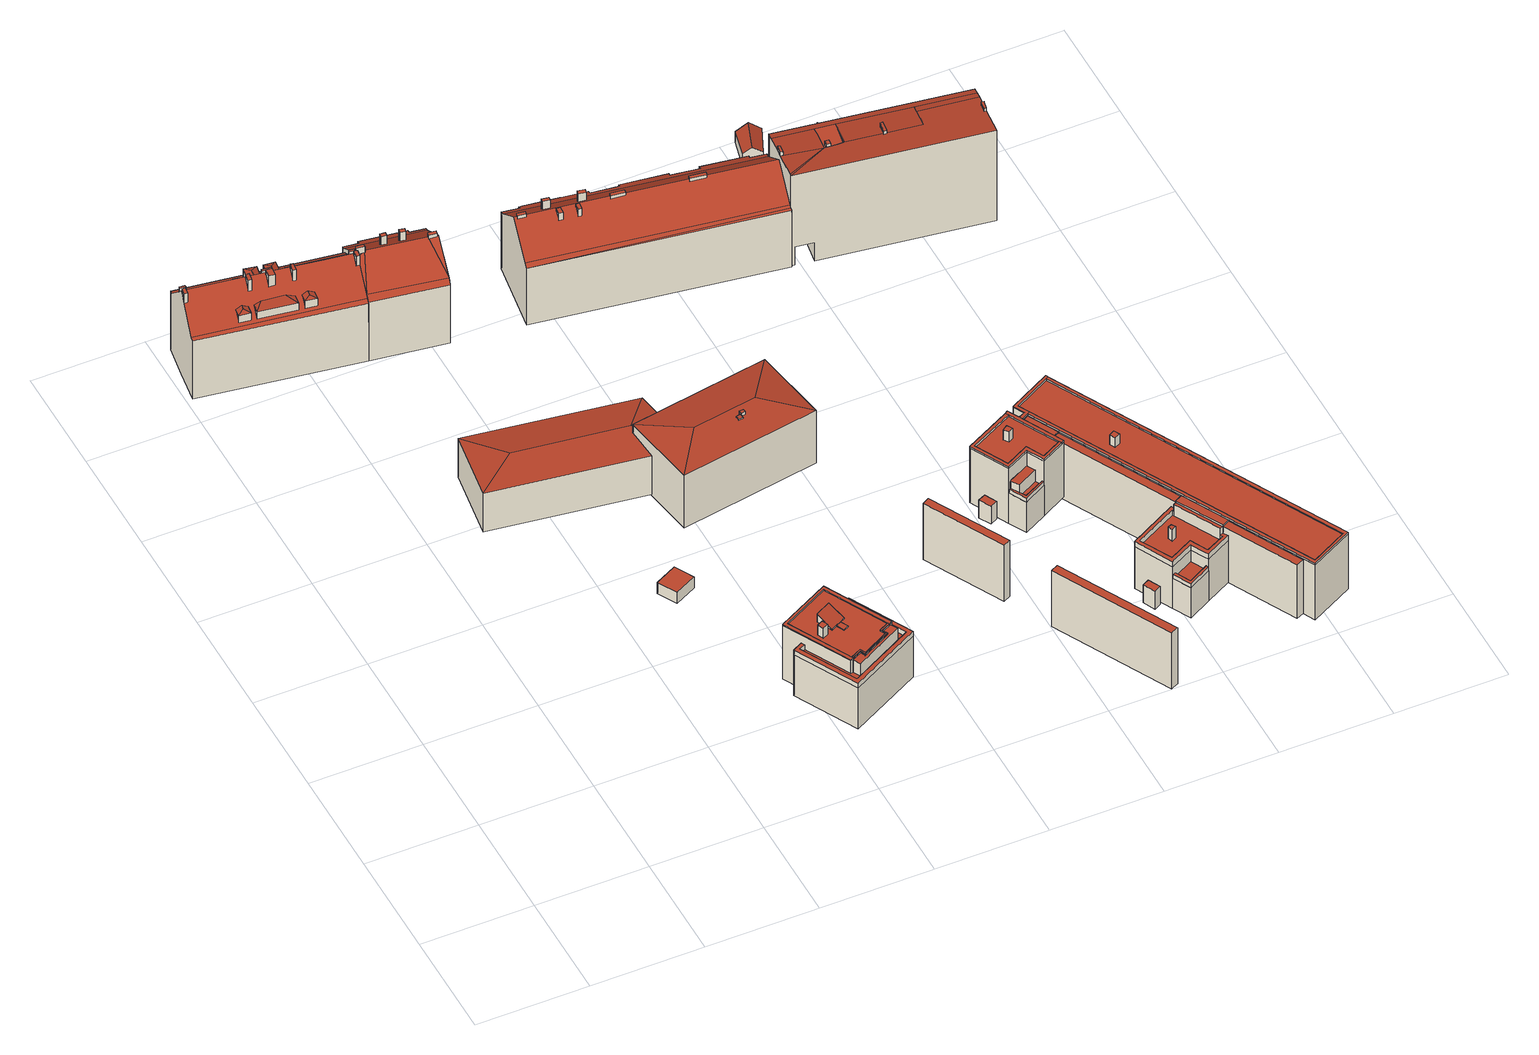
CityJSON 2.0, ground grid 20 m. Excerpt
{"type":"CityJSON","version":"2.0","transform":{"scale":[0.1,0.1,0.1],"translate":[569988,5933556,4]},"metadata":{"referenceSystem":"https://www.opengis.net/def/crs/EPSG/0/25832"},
"CityObjects":{
"building1":{"type":"Building","attributes":{"Grundfläche 2D":"334.164889","Grundhöhe NN":"5.136"},"children":["building1-1","building1-2","building1-3","building1-4","building1-5","building1-6","building1-7","building1-8","building1-9","building1-10","building1-11","building1-12","building1-13","building1-14"],"geometry":[{"type":"Solid","lod":"3","boundaries":[[[[0,1,2,3]],[[0,4,5,6,1]],[[5,7,6]],[[8,9,10,11]],[[12,13,14,15,9,8,16,17,18,19,20,21,22],[2,23,24,7,5,4,3]],[[25,26,27,28,19,29]],[[20,30,27,31,21]],[[31,32,33,34]],[[31,34,35,36,13,12,22,21]],[[37,29,18]],[[29,19,18]],[[19,28,27,30,20]],[[2,1,23]],[[4,0,3]],[[6,7,24]],[[24,23,1,6]],[[38,37,18,17,16,8,11,39,40]],[[41,42,32,31,27,26,25,29,43,44]],[[43,29,37,38]],[[33,32,42,45]],[[46,10,9,15,14,13,36,35,34,33,45,47]],[[11,10,46,39]],[[40,39,46,47,45,42,41,44,43,38]]]],"semantics":{"surfaces":[{"type":"RoofSurface"},{"type":"WallSurface"},{"type":"GroundSurface"}],"values":[[0,0,0,0,0,0,0,0,0,0,0,0,1,1,1,1,1,1,1,1,1,1,2]]}}]},
"building1-1":{"type":"BuildingInstallation","parents":["building1"],"geometry":[{"type":"MultiSurface","lod":"3","boundaries":[[[48,49,50,51,52]],[[53,52,51,54,55]],[[48,52,53]],[[55,56,53]],[[48,53,56,57]],[[48,57,49]]],"semantics":{"surfaces":[{"type":"RoofSurface"},{"type":"WallSurface"}],"values":[0,0,0,1,1,1]}}]},
"building1-2":{"type":"BuildingInstallation","parents":["building1"],"geometry":[{"type":"MultiSurface","lod":"3","boundaries":[[[58,59,60]],[[59,61,62,63,60]],[[61,59,58,64,65]],[[58,60,66,67]],[[58,67,64]],[[63,66,60]]],"semantics":{"surfaces":[{"type":"RoofSurface"},{"type":"WallSurface"}],"values":[0,0,0,1,1,1]}}]},
"building1-3":{"type":"BuildingInstallation","parents":["building1"],"geometry":[{"type":"MultiSurface","lod":"3","boundaries":[[[68,69,70]],[[69,71,72,73,70]],[[71,69,68,74,75]],[[68,70,76,77]],[[68,77,74]],[[73,76,70]]],"semantics":{"surfaces":[{"type":"RoofSurface"},{"type":"WallSurface"}],"values":[0,0,0,1,1,1]}}]},
"building1-4":{"type":"BuildingInstallation","parents":["building1"],"geometry":[{"type":"MultiSurface","lod":"3","boundaries":[[[78,79,80]],[[79,81,82,83,80]],[[81,79,78,84,85]],[[78,80,86,87]],[[78,87,84]],[[83,86,80]]],"semantics":{"surfaces":[{"type":"RoofSurface"},{"type":"WallSurface"}],"values":[0,0,0,1,1,1]}}]},
"building1-5":{"type":"BuildingInstallation","parents":["building1"],"geometry":[{"type":"MultiSurface","lod":"3","boundaries":[[[88,89,90,91]],[[15,92,91,90]],[[88,91,92,93]],[[89,88,93,14]],[[14,15,90,89]]],"semantics":{"surfaces":[{"type":"RoofSurface"},{"type":"WallSurface"}],"values":[0,1,1,1,1]}}]},
"building1-6":{"type":"BuildingInstallation","parents":["building1"],"geometry":[{"type":"MultiSurface","lod":"3","boundaries":[[[94,95,96,97]],[[97,96,98,99]],[[94,97,99,100]],[[95,94,100,101]],[[96,95,101,98]]],"semantics":{"surfaces":[{"type":"RoofSurface"},{"type":"WallSurface"}],"values":[0,1,1,1,1]}}]},
"building1-7":{"type":"BuildingInstallation","parents":["building1"],"geometry":[{"type":"MultiSurface","lod":"3","boundaries":[[[102,103,104,105,106]],[[102,106,105,107,28,26]],[[27,108,104,103]],[[30,107,105,104,108]],[[26,27,103,102]]],"semantics":{"surfaces":[{"type":"RoofSurface"},{"type":"WallSurface"}],"values":[0,1,1,1,1]}}]},
"building1-8":{"type":"BuildingInstallation","parents":["building1"],"geometry":[{"type":"MultiSurface","lod":"3","boundaries":[[[109,110,111,112,113,114]],[[110,109,115,116]],[[117,112,111,110,116,118]],[[119,114,113,112,117,120]],[[109,114,119,115]]],"semantics":{"surfaces":[{"type":"RoofSurface"},{"type":"WallSurface"}],"values":[0,1,1,1,1]}}]},
"building1-9":{"type":"BuildingInstallation","parents":["building1"],"geometry":[{"type":"MultiSurface","lod":"3","boundaries":[[[121,122,123,124]],[[124,123,125,126]],[[122,121,127,128]],[[121,124,126,127]],[[123,122,128,125]]],"semantics":{"surfaces":[{"type":"RoofSurface"},{"type":"WallSurface"}],"values":[0,1,1,1,1]}}]},
"building1-10":{"type":"BuildingInstallation","parents":["building1"],"geometry":[{"type":"MultiSurface","lod":"3","boundaries":[[[129,130,131,132,133,134]],[[130,129,135,136]],[[137,132,131,130,136,138]],[[133,132,137,139]],[[135,129,134,133,139,140]]],"semantics":{"surfaces":[{"type":"RoofSurface"},{"type":"WallSurface"}],"values":[0,1,1,1,1]}}]},
"building1-11":{"type":"BuildingInstallation","parents":["building1"],"geometry":[{"type":"MultiSurface","lod":"3","boundaries":[[[141,142,143,144]],[[144,143,35,36]],[[141,144,36,145]],[[142,141,145,146]],[[143,142,146,35]]],"semantics":{"surfaces":[{"type":"RoofSurface"},{"type":"WallSurface"}],"values":[0,1,1,1,1]}}]},
"building1-12":{"type":"BuildingInstallation","parents":["building1"],"geometry":[{"type":"MultiSurface","lod":"3","boundaries":[[[147,148,149,150]],[[148,147,151,152]],[[153,149,148,152,154]],[[153,155,150,149]],[[147,150,155,156,151]]],"semantics":{"surfaces":[{"type":"RoofSurface"},{"type":"WallSurface"}],"values":[0,1,1,1,1]}}]},
"building1-13":{"type":"BuildingInstallation","parents":["building1"],"geometry":[{"type":"MultiSurface","lod":"3","boundaries":[[[157,158,159,160]],[[160,159,161,162]],[[157,160,162,163]],[[158,157,163,164]],[[159,158,164,161]]],"semantics":{"surfaces":[{"type":"RoofSurface"},{"type":"WallSurface"}],"values":[0,1,1,1,1]}}]},
"building1-14":{"type":"BuildingInstallation","parents":["building1"],"geometry":[{"type":"MultiSurface","lod":"3","boundaries":[[[165,166,167,168,169]],[[16,17,167,166]],[[17,170,171,169,168,167]],[[171,172,165,169]],[[166,165,172,16]]],"semantics":{"surfaces":[{"type":"RoofSurface"},{"type":"WallSurface"}],"values":[0,1,1,1,1]}}]},
"building2":{"type":"Building","attributes":{"Grundfläche 2D":"16.773096","Grundhöhe NN":"5.574"},"geometry":[{"type":"Solid","lod":"3","boundaries":[[[[173,174,175,176]],[[177,178,176,175]],[[178,179,173,176]],[[179,180,174,173]],[[180,177,175,174]],[[180,179,178,177]]]],"semantics":{"surfaces":[{"type":"RoofSurface"},{"type":"WallSurface"},{"type":"GroundSurface"}],"values":[[0,1,1,1,1,2]]}}]},
"building3":{"type":"Building","attributes":{"Grundfläche 2D":"376.097936","Grundhöhe NN":"5.036"},"geometry":[{"type":"Solid","lod":"3","boundaries":[[[[181,182,183,184,185,186]],[[187,181,186,188]],[[182,181,187,189]],[[182,189,183]],[[185,184,190,191]],[[188,186,185,191,192]],[[187,188,192,193]],[[189,187,193,194]],[[183,189,194,195]],[[184,183,195,190]],[[194,193,192,191,190,195]]]],"semantics":{"surfaces":[{"type":"RoofSurface"},{"type":"WallSurface"},{"type":"GroundSurface"}],"values":[[0,0,0,0,1,1,1,1,1,1,2]]}}]},
"building4":{"type":"Building","attributes":{"Grundfläche 2D":"217.683917","Grundhöhe NN":"5.399"},"children":["building4-1","building4-2","building4-3","building4-4","building4-5"],"geometry":[{"type":"MultiSurface","lod":"3","boundaries":[[[196,197,198,199,200,201,202,203,204,205,206,207]],[[208,209,210,211,212,213,214,215,216]],[[217,218,219,220,221,222,223,224,225,226,227,228,229,230,231]],[[232,233,234,235,236,237,238,239,240,241]],[[231,230,201,200]],[[202,201,230,229]],[[229,228,203,202]],[[203,228,227,204]],[[227,226,205,204]],[[242,243,207,206]],[[243,244,196,207]],[[244,245,197,196]],[[245,246,198,197]],[[246,247,199,198]],[[248,249,232,211,210,209]],[[212,211,250,241,240]],[[213,212,240,239]],[[213,239,238,251,214]],[[237,252,215,214]],[[252,253,216,215]],[[253,254,208,216]],[[254,248,209,208]],[[247,246,255,256]],[[243,242,257,258]],[[244,243,258,259]],[[245,244,259,260]],[[246,245,260,255]],[[242,206,205,226,225,248,254,261,257]],[[222,262,233,232,249,248,225,224,223]],[[221,263,234,233,262,222]],[[220,264,235,234,263,221]],[[219,265,236,235,264,220]],[[236,265,219,218,217,252,237]],[[200,199,247,256,266,253,252,217,231]],[[254,253,266,261]],[[266,256,255,260,259,258,257,261]]],"semantics":{"surfaces":[{"type":"RoofSurface"},{"type":"WallSurface"},{"type":"GroundSurface"}],"values":[0,0,0,0,1,1,1,1,1,1,1,1,1,1,1,1,1,1,1,1,1,1,1,1,1,1,1,1,1,1,1,1,1,1,1,2]}}]},
"building4-1":{"type":"BuildingInstallation","parents":["building4"],"geometry":[{"type":"MultiSurface","lod":"3","boundaries":[[[251,267,268,269,270,250,211,271,272,273,274,214]],[[232,233,271,211]],[[233,234,272,271]],[[234,235,273,272]],[[235,236,274,273]],[[236,237,214,274]],[[267,251,238,275]],[[268,267,275,276]],[[269,268,276,277]],[[270,269,277,278]],[[250,270,278,241]]],"semantics":{"surfaces":[{"type":"RoofSurface"},{"type":"WallSurface"}],"values":[0,1,1,1,1,1,1,1,1,1,1]}}]},
"building4-2":{"type":"BuildingInstallation","parents":["building4"],"geometry":[{"type":"MultiSurface","lod":"3","boundaries":[[[279,280,281,282]],[[279,282,283,284]],[[280,279,284,285]],[[285,286,281,280]],[[282,281,286,283]]],"semantics":{"surfaces":[{"type":"RoofSurface"},{"type":"WallSurface"}],"values":[0,1,1,1,1]}}]},
"building4-3":{"type":"BuildingInstallation","parents":["building4"],"geometry":[{"type":"MultiSurface","lod":"3","boundaries":[[[287,288,289,290]],[[290,289,291,292]],[[287,290,292,293]],[[288,287,293,294]],[[289,288,294,291]]],"semantics":{"surfaces":[{"type":"RoofSurface"},{"type":"WallSurface"}],"values":[0,1,1,1,1]}}]},
"building4-4":{"type":"BuildingInstallation","parents":["building4"],"geometry":[{"type":"MultiSurface","lod":"3","boundaries":[[[295,296,297,298]],[[298,297,299,300]],[[295,298,300,301]],[[296,295,301,302]],[[297,296,302,299]]],"semantics":{"surfaces":[{"type":"RoofSurface"},{"type":"WallSurface"}],"values":[0,1,1,1,1]}}]},
"building4-5":{"type":"BuildingInstallation","parents":["building4"],"geometry":[{"type":"MultiSurface","lod":"3","boundaries":[[[303,265,264,263,262,304,305,306,307]],[[265,303,218,219]],[[265,219,220,264]],[[264,220,221,263]],[[263,221,222,262]],[[305,304,262,222,223,224]],[[306,305,224,308]],[[308,309,307,306]],[[303,307,309,218]]],"semantics":{"surfaces":[{"type":"RoofSurface"},{"type":"WallSurface"}],"values":[0,1,1,1,1,1,1,1,1]}}]},
"building5":{"type":"Building","attributes":{"Grundfläche 2D":"183.473420","Grundhöhe NN":"5.126"},"children":["building5-1","building5-2","building5-3","building5-4"],"geometry":[{"type":"Solid","lod":"3","boundaries":[[[[310,311,312,313]],[[314,315,316,317,318,319,318,320,318,321,322]],[[323,315,314,324,325,326,327,328]],[[317,316,329,330]],[[329,331,332]],[[329,332,330]],[[333,334,335,330,332,336]],[[333,336,332,331,337]],[[317,330,335]],[[335,334,338,312]],[[317,312,311,318]],[[312,317,335]],[[318,311,322,321]],[[324,314,322,311,310,339,340]],[[325,324,340,341]],[[326,325,341,342]],[[327,326,342,343]],[[328,327,343,344]],[[323,328,344,345]],[[44,43,337,331,329,316,315,323,345,41]],[[333,337,43,38]],[[39,313,312,338,334,333,38,40]],[[310,313,39,339]],[[342,341,340,339,39,40,38,43,44,41,345,344,343]]]],"semantics":{"surfaces":[{"type":"RoofSurface"},{"type":"WallSurface"},{"type":"GroundSurface"}],"values":[[0,0,0,0,0,0,0,0,0,0,0,0,0,1,1,1,1,1,1,1,1,1,1,2]]}}]},
"building5-1":{"type":"BuildingInstallation","parents":["building5"],"geometry":[{"type":"MultiSurface","lod":"3","boundaries":[[[346,347,348,349,350,351,352]],[[353,320,354,351,350,349]],[[351,354,318,352]],[[346,352,318,355]],[[347,346,355,356]],[[353,349,348,347,356,321]]],"semantics":{"surfaces":[{"type":"RoofSurface"},{"type":"WallSurface"}],"values":[0,1,1,1,1,1]}}]},
"building5-2":{"type":"BuildingInstallation","parents":["building5"],"geometry":[{"type":"MultiSurface","lod":"3","boundaries":[[[357,358,359,360]],[[360,359,361,362]],[[357,360,362,363]],[[358,357,363,364]],[[359,358,364,361]]],"semantics":{"surfaces":[{"type":"RoofSurface"},{"type":"WallSurface"}],"values":[0,1,1,1,1]}}]},
"building5-3":{"type":"BuildingInstallation","parents":["building5"],"geometry":[{"type":"MultiSurface","lod":"3","boundaries":[[[365,366,367,368,369,370,371,372]],[[367,366,373,335]],[[368,367,335,317]],[[369,368,317,374]],[[370,369,374,375]],[[336,333,365,372,371,370,375,332]],[[333,373,366,365]]],"semantics":{"surfaces":[{"type":"RoofSurface"},{"type":"WallSurface"}],"values":[0,1,1,1,1,1,1]}}]},
"building5-4":{"type":"BuildingInstallation","parents":["building5"],"geometry":[{"type":"MultiSurface","lod":"3","boundaries":[[[376,377,378,379,380]],[[381,382,378,377]],[[382,383,379,378]],[[383,319,384,376,380,379]],[[384,381,377,376]]],"semantics":{"surfaces":[{"type":"RoofSurface"},{"type":"WallSurface"}],"values":[0,1,1,1,1]}}]},
"building6":{"type":"Building","attributes":{"Grundfläche 2D":"353.010367","Grundhöhe NN":"4.747"},"children":["building6-1","building6-2"],"geometry":[{"type":"Solid","lod":"3","boundaries":[[[[385,386,387,388]],[[386,385,389]],[[390,388,387]],[[391,389,385,388,390]],[[387,386,392,393]],[[390,387,393,394]],[[389,391,390,394,395]],[[386,389,395,392]],[[393,392,395,394]]]],"semantics":{"surfaces":[{"type":"RoofSurface"},{"type":"WallSurface"},{"type":"GroundSurface"}],"values":[[0,0,0,0,1,1,1,1,2]]}}]},
"building6-1":{"type":"BuildingInstallation","parents":["building6"],"geometry":[{"type":"MultiSurface","lod":"3","boundaries":[[[396,397,398,399,400,401]],[[398,397,402,403]],[[399,398,403,404]],[[405,401,400,399,404,406]],[[402,397,396,401,405,407]]],"semantics":{"surfaces":[{"type":"RoofSurface"},{"type":"WallSurface"}],"values":[0,1,1,1,1]}}]},
"building6-2":{"type":"BuildingInstallation","parents":["building6"],"geometry":[{"type":"MultiSurface","lod":"3","boundaries":[[[408,409,410,411,412]],[[412,411,413,414]],[[415,416,410,409]],[[416,413,411,410]],[[414,417,415,409,408,412]]],"semantics":{"surfaces":[{"type":"RoofSurface"},{"type":"WallSurface"}],"values":[0,1,1,1,1]}}]},
"building7":{"type":"Building","attributes":{"Grundfläche 2D":"19.331512","Grundhöhe NN":"5.214"},"geometry":[{"type":"Solid","lod":"3","boundaries":[[[[418,419,420,421]],[[422,423,421,420]],[[423,424,418,421]],[[424,425,419,418]],[[425,422,420,419]],[[425,424,423,422]]]],"semantics":{"surfaces":[{"type":"RoofSurface"},{"type":"WallSurface"},{"type":"GroundSurface"}],"values":[[0,1,1,1,1,2]]}}]},
"building8":{"type":"Building","attributes":{"Grundfläche 2D":"590.592038","Grundhöhe NN":"5.511"},"children":["building8-1","building8-2","building8-3","building8-4","building8-5","building8-6","building8-7"],"geometry":[{"type":"Solid","lod":"3","boundaries":[[[[426,427,428,429]],[[429,430,426]],[[431,432,433,434,435,436,437,438,439,440]],[[441,439,438,442,443,444,445,446,447,448,449,450,451,452,453,454]],[[437,436,435,434,433,432,431,440,428,427]],[[455,456,442,438,437,427,426,430,457]],[[443,442,456,458]],[[444,443,458,459]],[[445,444,459,460]],[[446,445,460,461]],[[447,446,461,462]],[[448,447,462,463]],[[449,448,463,464]],[[450,449,464,465]],[[451,450,465,466]],[[452,451,466,467]],[[453,452,467,468]],[[454,453,468,469]],[[441,454,469,470]],[[429,428,440,439,441,470,471]],[[430,429,471,457]],[[466,465,464,463,462,461,460,459,458,456,455,457,471,470,469,468,467]]]],"semantics":{"surfaces":[{"type":"RoofSurface"},{"type":"WallSurface"},{"type":"GroundSurface"}],"values":[[0,0,0,0,0,1,1,1,1,1,1,1,1,1,1,1,1,1,1,1,1,2]]}}]},
"building8-1":{"type":"BuildingInstallation","parents":["building8"],"geometry":[{"type":"MultiSurface","lod":"3","boundaries":[[[472,473,474,475]],[[475,474,476,477]],[[472,475,477,478]],[[473,472,478,479]],[[474,473,479,476]]],"semantics":{"surfaces":[{"type":"RoofSurface"},{"type":"WallSurface"}],"values":[0,1,1,1,1]}}]},
"building8-2":{"type":"BuildingInstallation","parents":["building8"],"geometry":[{"type":"MultiSurface","lod":"3","boundaries":[[[480,481,482,483,484]],[[485,482,481,486,432]],[[483,482,485,487]],[[484,483,487,431]],[[480,484,431,488]],[[481,480,488,486]]],"semantics":{"surfaces":[{"type":"RoofSurface"},{"type":"WallSurface"}],"values":[0,1,1,1,1,1]}}]},
"building8-3":{"type":"BuildingInstallation","parents":["building8"],"geometry":[{"type":"MultiSurface","lod":"3","boundaries":[[[489,490,491,492,493,494]],[[492,491,495,496]],[[496,436,497,494,493,492]],[[489,494,497,498]],[[498,435,495,491,490,489]]],"semantics":{"surfaces":[{"type":"RoofSurface"},{"type":"WallSurface"}],"values":[0,1,1,1,1]}}]},
"building8-4":{"type":"BuildingInstallation","parents":["building8"],"geometry":[{"type":"MultiSurface","lod":"3","boundaries":[[[499,500,501,502]],[[502,501,503,504]],[[499,502,504,505]],[[500,499,505,506]],[[501,500,506,503]]],"semantics":{"surfaces":[{"type":"RoofSurface"},{"type":"WallSurface"}],"values":[0,1,1,1,1]}}]},
"building8-5":{"type":"BuildingInstallation","parents":["building8"],"geometry":[{"type":"MultiSurface","lod":"3","boundaries":[[[507,508,509,510,511,512]],[[510,509,513,514]],[[514,434,515,512,511,510]],[[507,512,515,516]],[[516,433,513,509,508,507]]],"semantics":{"surfaces":[{"type":"RoofSurface"},{"type":"WallSurface"}],"values":[0,1,1,1,1]}}]},
"building8-6":{"type":"BuildingInstallation","parents":["building8"],"geometry":[{"type":"MultiSurface","lod":"3","boundaries":[[[517,518,519,520]],[[520,519,521,522]],[[517,520,522,523]],[[518,517,523,524]],[[519,518,524,521]]],"semantics":{"surfaces":[{"type":"RoofSurface"},{"type":"WallSurface"}],"values":[0,1,1,1,1]}}]},
"building8-7":{"type":"BuildingInstallation","parents":["building8"],"geometry":[{"type":"MultiSurface","lod":"3","boundaries":[[[525,526,527,528]],[[528,527,529,530]],[[525,528,530,531]],[[526,525,531,532]],[[527,526,532,529]]],"semantics":{"surfaces":[{"type":"RoofSurface"},{"type":"WallSurface"}],"values":[0,1,1,1,1]}}]},
"building9":{"type":"Building","attributes":{"Grundfläche 2D":"98.182377","Grundhöhe NN":"4.726"},"geometry":[{"type":"Solid","lod":"3","boundaries":[[[[533,534,535,536]],[[537,538,539,540]],[[541,542,543,544,545]],[[546,547,548,549]],[[550,551,552,553,554]],[[551,550,555,556]],[[557,558,536,535]],[[558,559,533,536]],[[559,560,534,533]],[[560,557,535,534]],[[538,537,561,562]],[[539,538,562,563]],[[540,539,563,564]],[[537,540,564,561]],[[543,542,565,566]],[[567,545,544,543,566,568]],[[541,545,567,569]],[[542,541,569,565]],[[570,571,549,548]],[[571,572,546,549]],[[572,573,547,546]],[[573,570,548,547]],[[574,553,552,551,556,575]],[[554,553,574,576]],[[550,554,576,555]],[[560,559,558,557]],[[562,561,564,563]],[[568,566,565,569,567]],[[573,572,571,570]],[[574,575,556,555,576]]]],"semantics":{"surfaces":[{"type":"RoofSurface"},{"type":"WallSurface"},{"type":"GroundSurface"}],"values":[[0,0,0,0,0,1,1,1,1,1,1,1,1,1,1,1,1,1,1,1,1,1,1,1,1,2,2,2,2,2]]}}]},
"building10":{"type":"Building","attributes":{"Grundfläche 2D":"769.082542","Grundhöhe NN":"5.212"},"children":["building10-1","building10-2","building10-3","building10-4","building10-5","building10-6","building10-7","building10-8","building10-9"],"geometry":[{"type":"MultiSurface","lod":"3","boundaries":[[[577,578,579,580,581,582,583,584,585,586,587,588,589,590,591,592,593,594,595,596,597,598]],[[599,600,601,602,603,604,605,606,607,608,609,610,611,612]],[[613,614,615,616,617,618,619,620]],[[621,622,623,624,625,626,627,628,629]],[[630,631,632,633,634,635,636,637]],[[638,639,640,641,642,643,644,645,646,647,648]],[[649,650,651,652,653,654,655,656,657,658,659,660,661]],[[662,663,664,665,666,667,668,669,670,671,672]],[[673,674,675,676,677]],[[678,679,680,681]],[[653,652,682,683]],[[639,638,587,586]],[[588,587,638,648]],[[589,588,648,647]],[[646,590,589,647]],[[646,645,591,590]],[[645,644,592,591]],[[593,592,644,643]],[[643,642,594,593]],[[684,596,595,641]],[[684,685,597,596]],[[685,686,598,597]],[[686,687,688,689,579,578,577,598]],[[689,690,691,692,582,581,580,579]],[[692,693,583,582]],[[656,694,605,604]],[[694,695,606,605]],[[695,696,607,606]],[[697,698,699,610,609,608,607,696]],[[699,650,611,610]],[[599,612,649,661]],[[661,660,600,599]],[[660,659,601,600]],[[659,658,602,601]],[[603,602,658,657]],[[616,615,670,669]],[[617,616,669,668]],[[668,667,618,617]],[[666,700,620,619]],[[700,701,613,620]],[[671,614,613,701]],[[674,673,702,595,641,640,585,703]],[[674,703,585]],[[584,679,675,674,585]],[[675,679,678,676]],[[702,673,677,704,705,641,595]],[[621,629,706,707]],[[629,628,627,708,709,706]],[[635,634,710,711]],[[636,635,711,712]],[[684,641,705,713]],[[685,684,713,714]],[[686,685,714,710,634,715]],[[633,632,631,689,688,687,686,715,634]],[[636,716,692,691,690,689,631,630,637]],[[692,716,636,712,717,693]],[[693,717,718,680,679,584,583]],[[681,680,718,719]],[[650,699,720,621,707,721,651]],[[652,651,721,722]],[[723,655,654,724]],[[694,656,655,723,725]],[[695,694,725,708,627,726]],[[626,625,727,696,695,726,627]],[[624,623,622,621,720,699,698,697,696,727,625]],[[672,671,701,728,729,730]],[[662,672,730,731]],[[663,662,731,732]],[[663,732,724,654,664]],[[665,664,654,653]],[[665,653,683,666]],[[733,704,677,676,678,681,719,734,700,666,683,682]],[[701,700,734,728]],[[682,652,722,733]],[[710,714,713,705,704,733,722,721,707,706,709,708,725,723,724,732,731,730,729,728,734,719,718,717,712,711]]],"semantics":{"surfaces":[{"type":"RoofSurface"},{"type":"WallSurface"},{"type":"GroundSurface"}],"values":[0,0,0,0,0,0,0,0,0,0,0,1,1,1,1,1,1,1,1,1,1,1,1,1,1,1,1,1,1,1,1,1,1,1,1,1,1,1,1,1,1,1,1,1,1,1,1,1,1,1,1,1,1,1,1,1,1,1,1,1,1,1,1,1,1,1,1,1,1,1,1,1,1,1,2]}}]},
"building10-1":{"type":"BuildingInstallation","parents":["building10"],"geometry":[{"type":"MultiSurface","lod":"3","boundaries":[[[735,703,702,736]],[[595,594,736,702]],[[642,639,586,735,736,594]],[[586,585,703,735]],[[640,641,595,702,703,585]]],"semantics":{"surfaces":[{"type":"RoofSurface"},{"type":"WallSurface"}],"values":[0,1,1,1,1]}}]},
"building10-2":{"type":"BuildingInstallation","parents":["building10"],"geometry":[{"type":"MultiSurface","lod":"3","boundaries":[[[737,738,739,740]],[[740,739,741,742]],[[737,740,742,743]],[[738,737,743,744]],[[739,738,744,741]]],"semantics":{"surfaces":[{"type":"RoofSurface"},{"type":"WallSurface"}],"values":[0,1,1,1,1]}}]},
"building10-3":{"type":"BuildingInstallation","parents":["building10"],"geometry":[{"type":"MultiSurface","lod":"3","boundaries":[[[745,746,747,748]],[[748,747,749,750]],[[745,748,750,751]],[[746,745,751,752]],[[747,746,752,749]]],"semantics":{"surfaces":[{"type":"RoofSurface"},{"type":"WallSurface"}],"values":[0,1,1,1,1]}}]},
"building10-4":{"type":"BuildingInstallation","parents":["building10"],"geometry":[{"type":"MultiSurface","lod":"3","boundaries":[[[612,611,753,754,755,756,604,603]],[[754,753,651,652,653,654,655,756,755,664,665]],[[655,656,604,756]],[[603,657,649,612]],[[650,651,753,611]]],"semantics":{"surfaces":[{"type":"RoofSurface"},{"type":"WallSurface"}],"values":[0,1,1,1,1]}}]},
"building10-5":{"type":"BuildingInstallation","parents":["building10"],"geometry":[{"type":"MultiSurface","lod":"3","boundaries":[[[757,755,754,619,618,758,615,614,759,760]],[[665,666,619,754]],[[667,761,758,618]],[[761,670,615,758]],[[671,672,759,614]],[[672,662,760,759]],[[662,663,757,760]],[[663,664,755,757]]],"semantics":{"surfaces":[{"type":"RoofSurface"},{"type":"WallSurface"}],"values":[0,1,1,1,1,1,1,1]}}]},
"building10-6":{"type":"BuildingInstallation","parents":["building10"],"geometry":[{"type":"MultiSurface","lod":"3","boundaries":[[[762,763,764,765]],[[765,764,766,767]],[[762,765,767,768]],[[763,762,768,769]],[[764,763,769,766]]],"semantics":{"surfaces":[{"type":"RoofSurface"},{"type":"WallSurface"}],"values":[0,1,1,1,1]}}]},
"building10-7":{"type":"BuildingInstallation","parents":["building10"],"geometry":[{"type":"MultiSurface","lod":"3","boundaries":[[[770,727,771,772]],[[624,770,772,773,774]],[[624,625,727,770]],[[775,771,727,625,626]],[[775,773,772,771]]],"semantics":{"surfaces":[{"type":"RoofSurface"},{"type":"WallSurface"}],"values":[0,1,1,1,1]}}]},
"building10-8":{"type":"BuildingInstallation","parents":["building10"],"geometry":[{"type":"MultiSurface","lod":"3","boundaries":[[[776,720,777,778,773,775,726]],[[778,777,622,779]],[[778,779,774,773]],[[775,626,627,726]],[[627,628,629,776,726]],[[629,621,720,776]],[[720,621,622,777]]],"semantics":{"surfaces":[{"type":"RoofSurface"},{"type":"WallSurface"}],"values":[0,1,1,1,1,1,1]}}]},
"building10-9":{"type":"BuildingInstallation","parents":["building10"],"geometry":[{"type":"MultiSurface","lod":"3","boundaries":[[[716,780,781,782,783,715,784]],[[637,785,786,782,781,780]],[[783,782,786,633]],[[783,633,634,715]],[[634,635,784,715]],[[635,636,716,784]],[[716,636,637,780]]],"semantics":{"surfaces":[{"type":"RoofSurface"},{"type":"WallSurface"}],"values":[0,1,1,1,1,1,1]}}]},
"building11":{"type":"Building","attributes":{"Grundfläche 2D":"20.145352","Grundhöhe NN":"4.814"},"geometry":[{"type":"Solid","lod":"3","boundaries":[[[[787,788,789,790]],[[791,787,790,792]],[[792,790,789,793,794]],[[791,792,794,795]],[[788,787,791,795,796]],[[789,788,796,793]],[[794,793,796,795]]]],"semantics":{"surfaces":[{"type":"RoofSurface"},{"type":"WallSurface"},{"type":"GroundSurface"}],"values":[[0,0,1,1,1,1,2]]}}]},
"building12":{"type":"Building","attributes":{"Grundfläche 2D":"348.269676","Grundhöhe NN":"5.309"},"children":["building12-1","building12-2","building12-3","building12-4"],"geometry":[{"type":"Solid","lod":"3","boundaries":[[[[797,798,799]],[[797,800,801,802,803,804,805,806,807,808,809,810,811,812,813,798]],[[814,815,806,805]],[[815,814,816,817,818,819,820]],[[821,822,798,823,819,818]],[[799,798,822]],[[809,808,807,815,820,824,810]],[[819,825,826,827,828,829,830,831,832,833,820]],[[815,807,806]],[[819,823,825]],[[825,823,798,828,827,826]],[[820,833,824]],[[833,832,810,824]],[[810,832,831,811]],[[828,798,813,812,811,831,830,829]],[[834,835,836,837,838,800,797,839]],[[840,841,816,814,805,804,803,802,801,800,838,842]],[[843,844,845,846,847,817,816,841]],[[818,817,847,839,797,799,822,821]],[[846,845,835,834]],[[844,843,837,836]],[[841,840,842,838,837,843]],[[846,834,839,847]],[[845,844,836,835]]]],"semantics":{"surfaces":[{"type":"RoofSurface"},{"type":"WallSurface"},{"type":"GroundSurface"},{"type":"OuterCeilingSurface"}],"values":[[0,0,0,0,0,0,0,0,1,1,1,1,1,1,1,1,1,1,1,1,1,2,2,3]]}}]},
"building12-1":{"type":"BuildingInstallation","parents":["building12"],"geometry":[{"type":"MultiSurface","lod":"3","boundaries":[[[848,849,850,851]],[[822,852,849,848]],[[852,853,850,849]],[[853,821,851,850]],[[821,822,848,851]]],"semantics":{"surfaces":[{"type":"RoofSurface"},{"type":"WallSurface"}],"values":[0,1,1,1,1]}}]},
"building12-2":{"type":"BuildingInstallation","parents":["building12"],"geometry":[{"type":"MultiSurface","lod":"3","boundaries":[[[854,855,856,857]],[[854,857,858,859]],[[809,860,855,854,859]],[[860,861,856,855]],[[858,857,856,861,808]]],"semantics":{"surfaces":[{"type":"RoofSurface"},{"type":"WallSurface"}],"values":[0,1,1,1,1]}}]},
"building12-3":{"type":"BuildingInstallation","parents":["building12"],"geometry":[{"type":"MultiSurface","lod":"3","boundaries":[[[862,863,864,865]],[[866,863,862,867]],[[864,863,866,868]],[[868,869,865,864]],[[867,862,865,869]]],"semantics":{"surfaces":[{"type":"RoofSurface"},{"type":"WallSurface"}],"values":[0,1,1,1,1]}}]},
"building12-4":{"type":"BuildingInstallation","parents":["building12"],"geometry":[{"type":"MultiSurface","lod":"3","boundaries":[[[870,871,872,873,874,875,876,877]],[[801,802,803,875,874,873]],[[803,878,876,875]],[[879,880,881,872,871,870,877,876,878,882]],[[881,801,873,872]]],"semantics":{"surfaces":[{"type":"RoofSurface"},{"type":"WallSurface"}],"values":[0,1,1,1,1]}}]},
"building13":{"type":"Building","attributes":{"Grundfläche 2D":"24.284303","Grundhöhe NN":"5.375"},"geometry":[{"type":"Solid","lod":"3","boundaries":[[[[883,884,885,886]],[[887,884,883,888]],[[886,885,889,890]],[[888,883,886,890,891]],[[887,888,891,892]],[[889,885,884,887,892]],[[890,889,892,891]]]],"semantics":{"surfaces":[{"type":"RoofSurface"},{"type":"WallSurface"},{"type":"GroundSurface"}],"values":[[0,0,1,1,1,1,2]]}}]},
"building14":{"type":"Building","attributes":{"Grundfläche 2D":"10.585497","Grundhöhe NN":"5.110"},"geometry":[{"type":"Solid","lod":"3","boundaries":[[[[893,894,895,896]],[[897,898,896,895]],[[898,899,893,896]],[[899,900,894,893]],[[900,897,895,894]],[[900,899,898,897]]]],"semantics":{"surfaces":[{"type":"RoofSurface"},{"type":"WallSurface"},{"type":"GroundSurface"}],"values":[[0,1,1,1,1,2]]}}]}
},
"vertices":[
[174,1254,165],[186,1232,162],[188,1248,162],[175,1254,165],[148,1257,165],[134,1259,165],[119,1242,162],[121,1258,162],[296,1213,142],[10,1254,142],[10,1249,139],[295,1206,137],[24,1306,194],[18,1307,194],[18,1304,192],[16,1292,180],[301,1250,180],[303,1262,192],[304,1264,194],[297,1265,194],[199,1280,194],[165,1285,194],[155,1286,194],[186,1232,146],[119,1242,146],[303,1271,186],[303,1272,185],[304,1276,181],[301,1272,186],[302,1268,189],[294,1276,182],[310,1316,142],[310,1322,140],[27,1364,139],[25,1356,142],[20,1318,181],[19,1315,185],[304,1268,189],[304,1268,11],[295,1206,11],[304,1264,11],[303,1272,11],[310,1322,11],[302,1268,11],[303,1271,11],[27,1364,11],[10,1249,11],[18,1307,11],
[141,1338,162],[138,1320,162],[140,1320,162],[148,1315,166],[150,1326,166],[162,1334,162],[158,1317,162],[159,1317,162],[162,1334,144],[141,1338,144],
[173,1333,162],[182,1321,166],[193,1330,162],[180,1311,166],[189,1313,163],[191,1313,162],[171,1316,162],[172,1315,162],[193,1330,145],[173,1333,145],
[217,1228,162],[208,1238,165],[197,1231,162],[209,1249,165],[201,1247,163],[199,1247,162],[219,1244,162],[217,1245,163],[197,1231,146],[217,1228,146],
[109,1244,162],[101,1255,165],[89,1247,162],[102,1264,165],[94,1263,163],[91,1262,162],[111,1259,162],[109,1261,163],[89,1247,146],[109,1244,146],
[23,1304,201],[18,1304,201],[16,1292,201],[22,1292,201],[22,1292,180],[23,1304,192],
[153,1299,190],[152,1295,190],[169,1293,190],[170,1297,190],[169,1293,185],[170,1297,181],[153,1299,182],[152,1295,185],
[303,1272,191],[304,1276,191],[295,1277,191],[294,1273,191],[301,1272,191],[294,1273,186],[295,1277,182],
[163,1269,202],[165,1283,202],[159,1284,202],[154,1284,202],[154,1283,202],[152,1270,202],[163,1269,178],[165,1283,192],[154,1284,192],[159,1284,192],[152,1270,178],[154,1283,190],
[127,1323,162],[128,1332,153],[120,1333,153],[119,1324,162],[120,1333,152],[119,1324,161],[127,1323,161],[128,1332,152],
[119,1275,202],[125,1274,202],[125,1277,202],[127,1288,202],[121,1289,202],[119,1276,202],[119,1275,178],[125,1274,178],[127,1288,192],[125,1277,181],[121,1289,192],[119,1276,179],
[29,1313,192],[29,1317,192],[20,1318,192],[19,1315,192],[29,1313,185],[29,1317,181],
[199,1278,202],[194,1279,202],[192,1265,202],[197,1264,202],[199,1278,192],[194,1279,192],[192,1265,178],[192,1270,183],[197,1264,178],[197,1267,181],
[204,1320,154],[203,1312,162],[212,1310,163],[213,1319,154],[212,1310,162],[213,1319,153],[204,1320,153],[203,1312,161],
[295,1251,201],[301,1250,201],[303,1262,201],[302,1262,201],[297,1263,201],[302,1262,192],[297,1263,192],[295,1251,180],
[492,502,40],[531,522,40],[513,556,40],[474,536,40],[513,556,16],[474,536,16],[492,502,16],[531,522,16],
[561,810,105],[364,838,105],[291,784,95],[565,744,95],[557,796,103],[570,798,104],[608,868,95],[618,806,95],[309,912,95],[565,744,10],[557,796,10],[618,806,10],[608,868,10],[309,912,10],[291,784,10],
[626,128,114],[754,195,114],[696,306,114],[679,297,114],[683,291,114],[693,296,114],[744,198,114],[629,138,114],[577,237,114],[588,242,114],[585,248,114],[568,239,114],[568,280,134],[630,162,134],[634,163,134],[635,164,134],[576,278,134],[660,322,134],[720,208,134],[725,211,134],[663,329,134],[725,211,104],[721,209,104],[703,200,104],[708,191,104],[656,164,104],[652,173,104],[635,164,104],[634,163,104],[630,162,104],[588,242,104],[577,237,104],[629,138,104],[744,198,104],[693,296,104],[683,291,104],[635,164,132],[652,173,132],[656,164,132],[708,191,132],[703,200,132],[720,208,132],[718,211,132],[660,322,132],[576,278,132],[634,167,132],[585,248,104],[568,239,104],[626,128,104],[754,195,104],[696,306,104],[679,297,104],[630,162,132],[634,163,132],[634,167,134],[718,211,134],[725,211,132],[663,329,132],[568,280,132],[696,306,14],[679,297,14],[585,248,14],[568,239,14],[626,128,14],[754,195,14],[568,280,14],[652,173,131],[656,164,131],[708,191,131],[703,200,131],[663,329,14],
[700,202,134],[705,192,134],[658,167,134],[653,177,134],[652,173,134],[656,164,134],[708,191,134],[703,200,134],[700,202,132],[705,192,132],[658,167,132],[653,177,132],
[620,263,150],[633,236,134],[661,251,134],[647,277,150],[647,277,132],[620,263,132],[633,236,132],[661,251,132],
[618,241,154],[608,236,154],[613,226,154],[623,231,154],[613,226,132],[623,231,132],[618,241,132],[608,236,132],
[652,245,134],[643,241,134],[650,227,134],[659,232,134],[650,227,132],[659,232,132],[652,245,132],[643,241,132],
[721,209,131],[635,164,131],[634,163,131],[641,150,131],[728,196,131],[641,150,104],[728,196,104],
[428,1186,139],[430,1195,145],[297,1217,146],[295,1206,139],[447,1309,142],[311,1329,142],[310,1316,152],[318,1269,188],[421,1253,188],[363,1285,170],[423,1256,186],[435,1251,188],[438,1250,188],[313,1336,139],[448,1316,139],[421,1320,139],[422,1327,136],[341,1339,136],[340,1332,139],[303,1272,187],[305,1271,188],[303,1271,188],[304,1271,188],[304,1268,186],[304,1264,183],[318,1268,188],[304,1270,188],[302,1268,186],[303,1262,182],[428,1186,11],[448,1316,11],[421,1320,11],[422,1327,11],[341,1339,11],[340,1332,11],[313,1336,11],
[421,1250,194],[435,1248,194],[435,1251,194],[436,1254,194],[423,1256,194],[422,1256,194],[421,1253,194],[436,1254,186],[422,1256,186],[421,1250,186],[435,1248,187],
[384,1276,193],[393,1274,193],[394,1281,193],[385,1283,193],[394,1281,169],[385,1283,169],[384,1276,175],[393,1274,175],
[304,1268,199],[318,1266,199],[318,1268,199],[318,1269,199],[318,1272,199],[305,1273,199],[304,1271,199],[304,1270,199],[318,1266,186],[318,1272,186],[305,1273,186],
[363,1286,193],[354,1287,193],[353,1280,193],[362,1279,193],[363,1285,193],[354,1287,170],[353,1280,175],[362,1279,175],[363,1286,169],
[636,738,133],[580,658,122],[829,699,122],[751,756,133],[557,796,122],[806,837,122],[618,806,122],[580,658,7],[829,699,7],[806,837,7],[557,796,7],
[714,735,136],[715,731,136],[722,732,136],[721,738,136],[719,738,136],[714,737,136],[715,731,130],[722,732,130],[721,738,131],[714,737,131],[719,738,131],[714,735,130],
[706,731,132],[707,725,131],[715,726,131],[714,734,132],[706,732,132],[714,734,130],[706,732,130],[707,725,129],[715,726,129],[706,731,130],
[712,1380,38],[651,1388,38],[647,1356,38],[708,1348,38],[647,1356,12],[708,1348,12],[712,1380,12],[651,1388,12],
[982,1107,141],[983,1111,143],[553,1175,143],[552,1167,139],[982,1103,139],[566,1232,189],[581,1230,189],[718,1210,189],[742,1206,189],[846,1190,189],[874,1186,189],[991,1168,189],[999,1222,145],[570,1289,143],[561,1233,189],[571,1298,139],[1001,1233,140],[974,1237,140],[975,1244,137],[895,1256,137],[894,1249,140],[844,1257,140],[845,1263,137],[764,1275,136],[763,1269,139],[714,1276,139],[715,1283,136],[602,1299,136],[601,1293,139],[991,1168,15],[1001,1233,15],[982,1103,15],[974,1237,15],[975,1244,15],[895,1256,15],[894,1249,15],[844,1257,15],[845,1263,15],[764,1275,15],[763,1269,15],[714,1276,15],[715,1283,15],[602,1299,15],[601,1293,15],[571,1298,15],[552,1167,15],
[660,1214,192],[658,1202,192],[664,1201,192],[666,1214,192],[664,1201,176],[666,1214,186],[660,1214,186],[658,1202,176],
[566,1229,193],[580,1227,193],[581,1233,193],[567,1235,193],[566,1232,193],[581,1233,187],[580,1227,186],[567,1235,187],[566,1229,186],
[846,1193,193],[846,1190,193],[845,1187,193],[873,1183,193],[874,1186,193],[874,1189,193],[845,1187,186],[873,1183,186],[874,1189,187],[846,1193,187],
[673,1232,193],[686,1230,193],[687,1237,193],[674,1239,193],[687,1237,171],[674,1239,171],[673,1232,176],[686,1230,176],
[718,1212,193],[718,1210,193],[717,1206,193],[741,1203,193],[742,1206,193],[742,1209,193],[717,1206,186],[741,1203,186],[742,1209,187],[718,1212,187],
[635,1218,192],[628,1219,192],[627,1207,192],[634,1206,192],[627,1207,176],[634,1206,176],[635,1218,186],[628,1219,186],
[627,1239,193],[628,1245,193],[616,1247,193],[615,1241,193],[616,1247,171],[615,1241,176],[627,1239,176],[628,1245,171],
[1154,194,46],[1165,172,46],[1177,179,46],[1166,200,46],[959,291,130],[972,298,130],[898,438,130],[886,431,130],[1257,269,130],[1146,481,130],[1133,475,130],[1143,456,130],[1244,262,130],[1016,456,46],[1029,462,46],[1018,483,46],[1005,477,46],[1002,209,130],[1111,1,130],[1123,7,130],[1124,7,130],[1015,215,130],[1002,209,7],[1111,1,7],[1177,179,7],[1166,200,7],[1154,194,7],[1165,172,7],[959,291,7],[972,298,7],[898,438,7],[886,431,7],[1146,481,7],[1133,475,7],[1244,262,7],[1143,456,7],[1257,269,7],[1018,483,7],[1005,477,7],[1016,456,7],[1029,462,7],[1124,7,7],[1123,7,7],[1015,215,7],
[1193,160,115],[1194,160,115],[1230,179,115],[1243,154,115],[1244,152,115],[1246,148,115],[1292,172,115],[1287,180,115],[1287,181,115],[1281,179,115],[1281,178,115],[1283,174,115],[1249,157,115],[1233,188,115],[1191,166,115],[1162,222,115],[1237,261,115],[1239,259,115],[1244,262,115],[1240,270,115],[1154,224,115],[1188,157,115],[1100,439,136],[1084,470,136],[1042,448,136],[1012,506,136],[1090,546,136],[1087,551,136],[1005,509,136],[1040,441,136],[1081,462,136],[1095,436,136],[1095,435,136],[1097,432,136],[1138,453,136],[1136,458,136],[1455,77,136],[1183,595,136],[1178,592,136],[1447,79,136],[1381,44,136],[1123,537,136],[1118,534,136],[1378,37,136],[1097,432,78],[1095,435,78],[1095,436,78],[1089,447,78],[1081,462,78],[1043,442,78],[1040,441,78],[1054,414,78],[1056,410,78],[1243,154,78],[1230,179,78],[1194,160,78],[1193,160,78],[1188,157,78],[1205,126,78],[1246,148,78],[1244,152,78],[1281,178,104],[1281,179,104],[1287,181,104],[1244,262,104],[1239,259,104],[1237,261,104],[1162,222,104],[1191,166,104],[1233,188,104],[1249,157,104],[1283,174,104],[1136,458,132],[1138,453,132],[1143,456,132],[1133,475,132],[1106,528,132],[1103,534,132],[1092,554,132],[1087,551,132],[1090,546,132],[1012,506,132],[1042,448,132],[1084,470,132],[1100,439,132],[1105,560,133],[1115,540,133],[1103,534,133],[1106,528,133],[1118,534,133],[1123,537,133],[1381,44,133],[1447,79,133],[1178,592,133],[1183,595,133],[1181,600,133],[1244,262,132],[1287,181,132],[1287,180,132],[1300,187,132],[1257,269,132],[1300,187,130],[1287,180,130],[1354,52,130],[1367,58,130],[1146,481,132],[1118,534,132],[1240,270,104],[1154,224,104],[1188,157,104],[1193,160,104],[1194,160,104],[1230,179,104],[1243,154,104],[1244,152,104],[1246,148,104],[1292,172,104],[1005,509,132],[1040,441,132],[1081,462,132],[1095,436,132],[1095,435,132],[1097,432,132],[1378,37,133],[1455,77,133],[1244,262,129],[1287,181,129],[1257,269,12],[1244,262,12],[1056,410,12],[1097,432,12],[1040,441,12],[1054,414,12],[1188,157,12],[1205,126,12],[1246,148,12],[1240,270,12],[1154,224,12],[1188,157,87],[1246,148,87],[1292,172,12],[1354,52,12],[1367,58,12],[1097,432,87],[1143,456,12],[1133,475,12],[1092,554,12],[1103,534,12],[1005,509,12],[1040,441,87],[1081,462,103],[1455,77,12],[1183,595,12],[1181,600,12],[1105,560,12],[1115,540,12],[1146,481,12],[1378,37,12],
[1281,179,129],[1239,259,129],
[1209,217,129],[1212,209,129],[1220,213,129],[1216,220,129],[1220,213,104],[1216,220,104],[1209,217,104],[1212,209,104],
[1069,509,154],[1060,503,154],[1066,494,154],[1075,499,154],[1066,494,132],[1075,499,132],[1069,509,132],[1060,503,132],
[1143,456,136],[1106,528,136],[1103,534,136],[1092,554,136],
[1115,540,136],[1112,557,136],[1181,600,136],[1105,560,136],[1112,557,133],
[1210,410,154],[1220,415,154],[1215,425,154],[1205,420,154],[1215,425,133],[1205,420,133],[1210,410,133],[1220,415,133],
[1089,447,103],[1043,442,103],[1052,427,103],[1052,427,87],[1052,427,78],[1043,442,87],
[1056,410,87],[1095,435,87],[1058,416,87],[1058,416,78],
[1244,152,87],[1243,152,87],[1207,132,87],[1193,160,87],[1205,126,87],[1243,152,78],[1207,132,78],
[1028,1340,48],[1045,1335,35],[1066,1384,35],[1046,1391,50],[1014,1345,35],[1027,1399,31],[1066,1384,8],[1027,1399,8],[1014,1345,8],[1045,1335,8],
[982,1107,211],[1059,1145,206],[983,1111,210],[1317,1058,211],[1324,1109,206],[1326,1122,204],[1327,1124,204],[1327,1127,204],[1330,1145,202],[1227,1159,202],[1222,1124,206],[1161,1133,206],[1157,1134,206],[1093,1143,206],[1080,1143,206],[1071,1144,206],[1064,1145,206],[1332,1158,199],[1229,1173,199],[1333,1170,196],[999,1220,196],[997,1207,199],[1066,1197,199],[1102,1192,199],[992,1174,204],[990,1160,205],[1065,1184,201],[1099,1180,201],[1065,1184,199],[1061,1158,198],[1060,1150,197],[1059,1145,197],[1064,1145,197],[1071,1144,197],[1080,1143,197],[1093,1143,197],[1099,1180,199],[989,1106,13],[989,1106,53],[1021,1101,53],[1021,1101,13],[1317,1058,13],[982,1107,13],[1327,1124,13],[1333,1170,13],[1326,1122,13],[1038,1214,13],[1038,1214,53],[1006,1219,53],[1006,1219,13],[999,1220,13],
[990,1160,213],[994,1159,213],[996,1173,213],[992,1174,213],[994,1159,205],[996,1173,204],
[1159,1151,213],[1156,1131,213],[1161,1131,213],[1164,1151,213],[1164,1151,203],[1159,1151,203],[1156,1131,206],[1161,1131,206],
[1065,1149,207],[1072,1149,207],[1073,1157,207],[1066,1158,207],[1072,1149,197],[1065,1149,197],[1073,1157,198],[1066,1158,198],
[1322,1123,212],[1322,1122,212],[1320,1109,212],[1324,1109,212],[1326,1122,212],[1327,1124,212],[1323,1125,212],[1323,1124,212],[1323,1125,204],[1322,1123,204],[1322,1122,204],[1320,1109,206],[1323,1124,204],
[1174,1300,49],[1163,1241,49],[1183,1237,39],[1194,1296,39],[1143,1245,39],[1154,1304,39],[1183,1237,14],[1194,1296,14],[1154,1304,14],[1143,1245,14],
[1174,1335,39],[1148,1354,39],[1129,1327,39],[1156,1308,39],[1129,1327,11],[1156,1308,11],[1174,1335,11],[1148,1354,11]
]}
